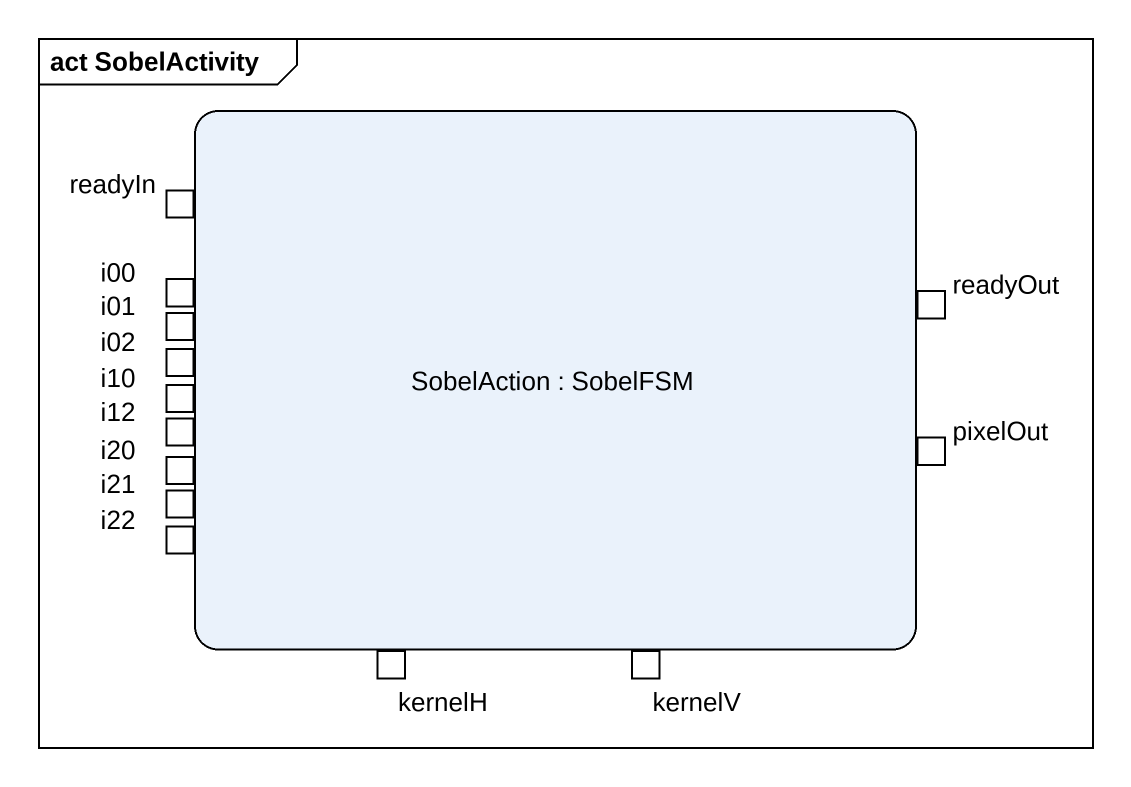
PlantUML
@startuml
mainframe act SobelActivity
hide empty description
state "SobelAction : SobelFSM" as SobelAction {
  state readyIn <<inputPin>>
  state i00 <<inputPin>>
  state i01 <<inputPin>>
  state i02 <<inputPin>>
  state i10 <<inputPin>>
  state readyOut <<outputPin>>
  state i12 <<inputPin>>
  state i20 <<inputPin>>
  state i21 <<inputPin>>
  state pixelOut <<outputPin>>
  state i22 <<inputPin>>
  state kernelH <<inputPin>>
  state kernelV <<inputPin>>
}
@enduml
